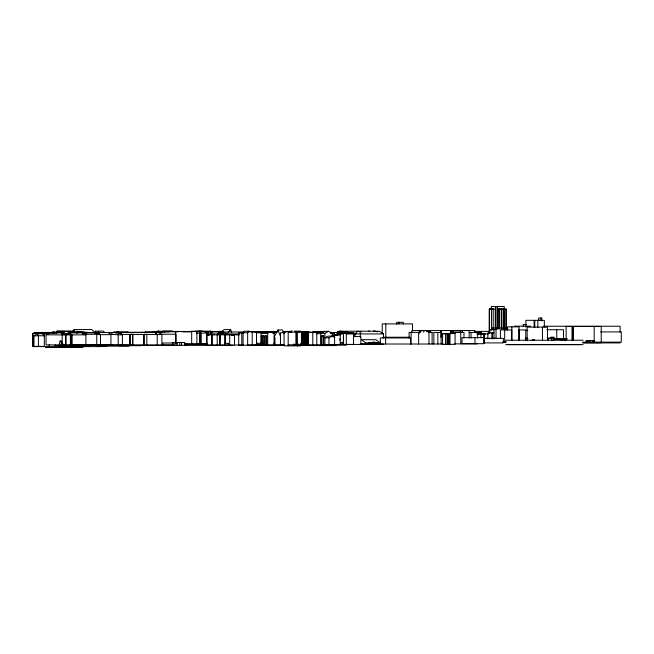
<?xml version="1.0" encoding="UTF-8"?>
<svg xmlns="http://www.w3.org/2000/svg" width="654" height="654" viewBox="0 0 654 654"><rect width="100%" height="100%" fill="white"/><g stroke="black" fill="none" stroke-linecap="round" stroke-linejoin="round"><path stroke-width="0.98" d="M504.299 329.052L504.397 309.129L503.719 309.17L503.719 329.068M219.687 333.916L217.692 333.916L221.698 332.003L243.664 331.962M221.69 333.916L223.161 333.213L223.186 332.052L221.698 332.028M440.935 337.284L441.278 330.711L440.665 332.485L437.125 332.477M297.668 343.841L297.766 345.835L297.856 343.955M503.825 311.124L504.242 309.129L497.563 309.08L498.34 309.17L498.675 312.154M339.786 340.203L340.211 338.412M383.497 337.995L383.497 333.916L379.5 331.284L361.09 331.186L360.28 333.916L360.28 336.982M221.027 333.916L221.248 333.229L223.161 333.213M454.121 332.502L460.751 332.502L451.047 332.502L451.219 332.044L460.195 332.044L460.751 332.502L460.751 343.857M94.666 332.935L95.427 331.169L97.896 331.169L98.828 332.886M56.146 332.624L56.914 330.883L64.084 330.883M76.837 333.565L78.063 331.349L79.641 331.831M284.49 345.124L274.402 345.149L274.402 336.385L277.983 329.951L282.585 329.951L284.098 333.663M419.819 332.306L420.784 330.679L422.966 330.564M211.847 332.96L212.746 331.521L219.139 331.521L217.986 333.548L219.155 331.308L221.093 331.308M202.135 330.924L197.369 331.145M71.613 331.652C69.095 330.94 60.838 332.322 60.07 332.085L61.599 332.592M350.773 333.393L351.239 332.714L352.874 332.559L353.544 333.957L353.544 344.445M60.07 332.085L56.399 332.085L55.966 332.714L56.399 333.238M352.874 332.559L343.979 332.714L343.513 333.393L343.513 344.421M211.111 332.935L212.346 331.341L210.629 331.349M252.681 331.995L248.921 331.202L247.653 332.706L238.726 332.788L238.726 345.198L275.906 345.271M115.668 333.221L116.919 331.758L128.029 331.75M272.301 332.028L262.213 332.134L261.109 333.417L267.674 333.483L268.868 332.134L272.301 332.028L274.157 333.54M228.009 332.608L230.633 329.624L231.704 332.739M272.644 333.205L273.56 332.175L277.124 332.175M354.999 335.96L354.999 333.916L357.452 331.3L361.09 331.186M116.804 332.96L117.957 331.758L116.862 332.984M344.364 333.131L346.244 333.148L344.323 332.306L342.598 333.246L343.399 333.254L342.23 333.123L353.92 333.148L353.92 335.984M550.603 337.824L551.199 337.211L553.75 337.211L554.592 338.298L552.05 338.298L551.199 337.211M553.153 337.824L553.75 337.211M71.588 332.158L74.254 329.534L91.724 329.534L95.795 333.499M118.897 333.916L120.311 332.551L122.388 334.439L157.222 334.513L157.222 345.042M96.923 333.859L98.296 332.543L154.924 332.551L157.222 334.513M33.983 335.862L33.951 346.375L44.309 346.375L44.309 335.69L42.126 333.712L37.392 333.712L33.983 335.862L44.309 335.69M451.219 332.044L450.647 332.502L450.475 330.728L451.047 332.485M321.327 344.633L321.327 336.082L323.689 335.559L323.689 344.633M321.327 336.082L323.689 335.559M335.731 335.208L337.971 334.881L337.497 335.208M336.63 332.796L339.107 331.235L342.295 331.341M111.581 333.426L114.556 332.019M337.415 332.551L337.603 334.456L337.619 332.101L337.415 333.213L337.619 332.445L334.096 332.445L332.845 333.131L334.619 333.131M346.309 345.026L306.309 345.026L306.309 334.259L307.658 334.08M331.995 336.14L327.948 336.14L324.899 337.807L328.97 337.799L331.995 336.14L334.603 336.859L333.123 336.867M320.754 345.557L320.754 333.327L324.899 333.327L328.594 331.316L332.15 333.115L332.15 336.957M320.754 333.327L324.466 331.316L328.594 331.316M221.248 333.229L219.981 333.916L239.446 333.916M220.463 332.935L219.123 332.976L224.175 329.624L230.633 329.624M68.964 334.063L71.376 332.837M66.005 345.377L65.923 334.513L69.774 332.575L96.195 332.559L100.495 334.848L96.743 334.284L83.434 334.325M85.895 334.873L81.889 332.837L70.109 332.804L66.005 334.873L85.895 334.873L85.895 345.377L65.58 345.394M340.211 334.979L334.603 334.962L333.123 335.715L334.971 335.706M59.171 344.911L46.05 344.911L46.05 334.799L49.99 332.911L61.623 332.911L65.653 334.962L65.653 344.911L62.204 344.911M108.989 333.295L110.526 332.567M314.607 332.682L316.225 331.93L317.844 332.51M312.383 332.624L313.904 331.93L315.555 332.51M85.494 333.368L87.914 332.281L83.843 332.281M162.429 331.88L159.821 331.431L159.821 331.872L163.361 330.891L172.133 330.891L168.519 331.897L159.821 331.872L158.628 331.186L156.388 331.529L157.213 331.652M82.453 333.973L85.69 332.559M100.242 344.65L100.242 346.628L32.7 346.604L32.7 333.401L44.881 333.041L46.091 333.646M156.388 331.529L158.628 331.186M210.727 333.18L210.727 331.186L208.258 332.216L205.454 332.118M32.7 333.401L44.881 333.041M54.928 332.747L55.631 332.494L37.605 332.911L34.163 332.469L62.768 332.387M60.65 332.371L62.645 332.379M368.791 330.998L369.314 330.818M373.459 331.079L374.235 330.818L377.096 331.856M296.9 344.805L296.9 332.306L297.856 332.314M295.894 344.805L295.894 332.281L296.36 332.142L288.193 332.158L292.174 330.957M302.516 331.48L307.96 332.06L307.96 333.205L308.443 333.156M372.191 344.225L372.191 342.671L376.818 342.459L376.818 344.225L369.093 344.241L369.093 342.614L374.464 342.116L374.464 344.241M374.464 342.116L372.715 342.614L372.715 344.241M40.474 333.131L57.282 332.714M344.797 333.221L347.258 332.543M343.873 332.763L342.271 333.205L342.091 332.118L337.554 332.109L337.554 334.456M261.232 345.01L261.232 335.927L262.172 335.674L263.358 335.666L263.358 345.01L263.121 343.146M261.232 335.927L263.358 335.666M44.235 336.647L44.039 333.663L47.783 332.731L48.78 333.9M52.557 333.139L54.208 332.731M342.091 332.118L345.099 331.464L347.953 332.158L345.941 332.15M336.213 334.881L336.213 334.341L339.369 333.622L343.227 333.622L340.399 334.268M337.415 332.093L340.219 331.464L342.017 331.913M214.201 334.407L206.868 334.922L206.868 345.026L243.402 345.026M225.229 334.807L227.273 334.366M224.886 345.026L224.886 334.881L227.208 334.39M214.349 334.374L212.158 334.823L212.158 345.026M268.859 332.461L276.756 331.701L272.53 332.584M300.611 343.89L300.611 345.835L284.049 345.835L284.049 331.962L287.212 331.3L291.341 331.897M291.3 331.3L284.049 331.962M299.148 332.109L298.306 332.248M81.562 331.856L79.314 331.766L82.061 332.052L78.921 331.823L84.162 331.782M217.21 345.026L217.21 334.856L217.627 334.815L212.158 334.922M219.531 345.026L219.907 334.791L219.875 345.026L219.875 334.832L225.229 334.815L225.229 345.026M488.579 333.859L483.584 334.006L483.584 337.791M301.756 344.805L301.756 332.158L300.063 332.199A2.526 0.507 6.1 0 1 299.164 332.093M505.338 309.178L505.992 309.08L505.992 329.036M564.075 339.916L566.552 339.639M449.151 344.347L449.151 333.712L453.598 333.262L445.546 333.728L445.546 344.347M449.151 333.712L455.086 333.262L455.086 344.347L442.554 344.347L442.554 333.687L455.086 333.262M445.546 333.728L445.995 333.679L442.554 333.687M478.679 333.916L478.679 332.314L481.385 332.175L481.385 334.055M369.093 342.614L376.818 342.459M332.461 333.793L334.276 333.646L335.249 334.815M264.527 345.01L264.527 336.074L265.442 336.001M266.611 345.01L266.611 336.001L265.696 336.074L265.696 345.01M489.821 329.706L496.043 329.551L489.821 329.706L489.821 332.894M306.309 334.259L308.05 334.21L308.173 336.189M59.171 332.543L59.776 332.51M344.282 333.213L346.056 333.148M161.881 345.042L161.881 334.48L157.222 334.619L154.957 332.461M301.445 344.805L301.445 332.003L302.197 331.987L303.603 332.167L303.603 344.805M303.194 344.805L303.194 331.97L303.963 331.954L305.377 332.134L305.377 344.805M307.454 334.055L307.454 332.093L304.968 331.938L305.377 332.134M204.677 331.823L204.285 331.226L190.968 331.226M331.284 333.131L332.502 333.18M68.776 333.663L61.713 333.753L64.73 331.349L78.063 331.349M307.96 332.06L308.279 333.205M206.868 334.922L210.089 334.889M254.545 331.75L255.412 331.75M253.515 331.905L257.455 331.88M44.039 333.663L45.347 333.654M330.981 333.123L332.15 333.115M336.213 334.341L340.211 334.308L340.211 344.674M61.124 340.938L59.996 340.947L59.113 345.157L63.005 345.157L63.005 344.118L61.124 340.938L61.272 345.157M291.161 331.464L290.033 331.472L290.033 331.962M342.434 333.254L339.966 333.27L338.666 332.526L342.091 332.526L343.325 333.213M159.331 331.652L161.056 331.643L158.317 331.447L162.429 331.782M295.894 332.281L296.99 332.281L296.99 344.805M160.14 334.259L176.04 334.202L176.04 343.342M98.296 332.543L100.495 334.676L110.927 334.644L110.927 345.042M44.39 333.548L46.254 333.548M224.886 334.881L239.356 334.832M231.459 334.946L233.453 334.946M490.819 308.778L493.68 308.778M493.23 329.076L493.23 309.187L489.454 309.056L489.454 333.025L489.519 309.064L490.238 309.187M497.563 309.08L506.229 309.129L506.229 329.052M526.388 324.466L523.241 324.466L523.241 326.51M514.15 326.191L530.77 326.191M543.507 326.248L620.123 326.232L620.123 332.118M503.089 328.627L507.847 328.627M546.842 329.722L563.511 329.722L563.511 339.197M518.565 329.943L525.775 329.943L525.775 340.399M525.244 330.295L527.852 330.295M70.297 331.104L64.084 331.226M70.272 331.259L72.545 331.259M204.686 331.186L210.727 331.186M248.921 331.202L244.351 331.202L243.075 332.714L243.075 345.198M158.865 331.635C155.562 331.12 164.031 331.063 164.718 332.019M474.346 331.398L489.405 331.398M152.431 331.529L157.205 331.439M158.186 331.431L160.859 331.529M171.373 331.423L196.895 331.513L196.895 344.208M252.207 345.034L252.207 331.48L263.48 331.913M171.847 331.562L185.654 331.562M61.705 331.774L63.928 331.774M145.196 331.733L178.076 331.733M258.412 331.774L247.653 331.774L247.653 345.198M54.985 331.831L52.622 331.831L53.031 332.42M182.94 331.864L190.878 331.864M261.289 331.864L252.207 331.48M302.843 331.88L307.617 331.88M312.457 331.823L321.94 331.823L322.765 332.485M600.536 331.905L621.3 331.905L621.3 342.156L582.992 342.156M113.919 332.044L117.646 332.044M321.58 332.036L323.828 332.019M262.213 332.134L268.868 332.134M283.313 332.183L285.169 332.183M307.241 332.134L311.296 332.134M480.093 332.175L481.385 332.175M55.835 332.289L61.599 332.232M127.783 332.273L145.728 332.306M323.436 332.257L312.792 332.248L312.792 345.549L336.573 345.557M478.679 332.314L479.971 332.314L479.971 333.916M134.119 332.453L158.015 332.461L161.881 334.48M221.117 332.477L222.45 332.477M268.263 332.396L271.778 332.396M419.337 332.396L409.102 332.371L409.102 338.216M469.155 332.477L477.559 332.477L477.559 338.167M432.098 332.518L425.402 330.425L428.983 332.518L432.098 332.518L432.098 344.012M284.277 332.739L280.468 332.739L280.468 345.189L284.277 345.189M343.979 332.714L351.239 332.714M84.971 332.804L98.484 332.804M244.032 332.788L241.767 332.763L241.8 345.198M256.491 332.772L261.772 332.772M493.991 332.894L487.851 332.878L487.851 338.87M35.741 333.041L39.068 333.278L38.046 332.812L38.938 332.812L38.938 333.556M62.032 333.107L63.503 333.107M196.429 333.058L221.101 333.058M243.615 333.074L238.726 332.788M332.379 333.646L334.276 333.646M343.513 333.81L343.26 344.421M353.185 333.834L356.217 333.834M345.623 332.559L346.293 333.957L353.544 333.957M354.999 333.916L383.497 333.916M476.758 333.916L484.532 333.916M65.923 334.513L67.885 334.513M46.05 334.799L65.245 334.962M217.21 334.856L219.907 334.791M231.459 334.864L234.5 334.864L234.5 345.026M264.527 336.074L266.611 336.001M382.86 337.243L409.641 337.243M547.864 340.718L547.864 338.183L559.587 338.78L555.655 338.78M525.244 338.257L527.852 338.257M497.056 338.38L483.919 338.38L503.343 338.355L503.343 342.9L483.919 342.9M554.813 338.6L566.462 338.6M563.421 338.658L567.124 338.658M558.9 339.222L553.758 339.222L562.89 339.745L558.9 339.222L558.9 338.723M559.464 339.532L566.339 339.532M505.648 340.235L583.131 340.235M594.175 340.505L586.18 340.505L586.18 342.156M503.089 341.829L506.221 341.87M502.967 342.295L505.967 342.206M172.247 342.541L184.829 342.541L184.829 345.394M582.73 342.541L601.018 342.541M353.544 336.573L360.844 336.581L360.844 344.445L340.399 344.405L340.399 342.606L342.41 342.606L342.41 344.405M582.624 342.663L601.459 342.688M380.187 344.012L380.187 342.876L375.821 339.688L361.392 339.688L365.749 342.876L370.565 342.876M374.415 342.876L380.187 342.876M583.123 342.909L620.123 342.909M177.103 342.998L162.821 342.998L162.821 345.296L177.103 345.296M197.295 343.8L206.623 343.8M454.391 343.857L477.559 343.857M184.314 344.012L207.375 343.971M360.428 344.012L443.167 344.012M184.477 344.184L207.253 344.118M360.28 344.127L383.497 344.127M184.755 344.323L187.33 344.323M360.428 344.282L362.447 344.282M185.891 344.56L207.441 344.56M336.05 344.503L353.92 344.503M508.199 344.593L580.572 344.593M62.637 344.723L66.757 344.723M302.083 344.707L306.252 344.748M320.754 344.633L347.503 344.674M505.648 344.642L583.131 344.642M288.193 344.805L306.726 344.805M93.636 345.026L112.251 345.026M247.22 345.026L284.04 345.026M175.149 345.042L66.193 344.936M254.684 345.075L265.483 345.075M300.186 345.124L309.031 345.124M132.361 345.287L69.716 344.936M300.382 345.255L326.796 345.255M91.969 345.377L113.943 345.377M117.172 345.328L232.922 345.328M54.217 345.516L96.432 345.459M268.369 345.484L256.491 345.484L256.491 331.48M58.827 345.672L64.01 345.672M74.523 345.639L86.238 345.639M119.003 345.704L140.487 345.688M68.498 345.901L89.827 345.925M59.171 346.048L64.231 346.048M99.4 346.023L106.872 346.023M59.105 346.219L73.035 346.219M99.375 346.13L129.018 346.13M45.437 347.495L82.984 347.495M263.619 331.954L271.484 331.962M141.697 332.322L143.03 332.322M62.187 332.584L63.986 332.584M330.213 333.18L334.186 333.115M477.207 333.998L479.227 333.998M481.254 333.998L485.301 333.998M315.481 345.549L316.781 345.557L316.781 332.248M321.416 345.549L322.724 345.557M325.569 345.549L327.163 345.557M330.229 345.549L332.845 345.557M203.271 331.39L205.152 331.398M273.56 332.175L276.814 332.682M282.741 331.962L284.588 331.97M349.882 333.123L353.92 333.148M108.736 332.543L110.665 334.39L122.388 334.913L118.088 332.567L118.268 345.042M343.26 333.213L342.271 333.205L342.271 332.118M294.308 331.104L300.922 331.161M540.801 320.346L538.667 320.321L538.667 317.975L541.757 317.975L541.757 320.951M70.109 332.804L70.33 334.178L71.956 334.873L71.956 345.377M73.052 331.897L67.566 331.782L70.084 331.897M241.8 332.731L243.615 332.845M563.069 338.813L567.075 339.074M153.265 331.439L156.388 331.66M323.468 332.469L321.49 332.33L320.754 333.654L316.781 333.736L317.566 332.33L319.708 332.477M547.864 338.183L551.755 338.478M195.505 331.226L196.601 331.226M313.299 332.633L308.753 332.199L307.944 334.227L307.944 345.026M56.399 332.085L57.936 332.232M318.465 332.257L323.002 332.387M449.429 330.589L448.66 330.572M446.339 330.589L445.57 330.572M451.056 330.515L450.606 330.491L450.647 332.502L463.997 332.518L463.997 338.192M595.827 342.328L597.723 342.663M308.279 332.052L307.053 331.897L307.454 332.093M344.683 332.543L345.099 332.633M590.349 341.331L586.532 340.505L586.532 342.156M592.262 341.748L594.175 342.156L594.175 326.428M340.399 342.606L342.075 343.088M157.835 331.333L158.628 331.57M290.033 331.472L291.341 331.962M343.505 332.306L345.377 333.139M223.186 332.052L227.044 333.916M359.667 332.019L358.392 331.21L339.107 331.235M104.665 332.338L103.185 331.071L98.378 331.071L99.31 332.657M95.427 331.169L96.375 332.894M37.392 333.712L38.406 335.69L38.406 346.375M84.685 332.387L85.151 333.368M460.195 332.044L460.383 332.502L460.383 330.564M277.983 329.951L280.468 336.385M274.402 336.385L274.966 338.077L274.966 345.149M96.195 332.559L96.743 334.284L96.743 345.042M61.623 332.911L62.204 334.799L62.204 343.914M70.795 334.407L70.861 345.377M273.903 343.097L274.157 345.01L274.157 332.673M74.254 329.534L74.474 331.447M71.016 334.407L71.073 345.377M601.23 342.156L601.23 326.428L566.135 326.428L566.135 340.194M593.979 340.505L593.979 342.156M587.366 340.505L587.366 342.156M587.169 340.505L587.169 342.156M573.501 326.428L573.501 340.194M572.929 326.428L572.929 340.194M572.005 326.428L572.005 340.194M556.75 329.722L556.75 339.197M553.758 338.331L553.758 340.366M551.804 338.183L551.804 340.718M547.75 338.6L547.75 340.325M547.472 340.423L547.472 327.139L527.149 327.139L527.149 340.783M544.332 327.499L544.332 320.346L525.906 320.321L525.906 327.155M542.436 327.139L542.436 340.423M541.03 317.975L541.03 320.346M537.85 320.346L537.85 327.499M534.776 320.346L534.776 327.499M534.097 320.321L534.097 327.155M519.112 340.366L519.112 326.853L507.43 326.853L507.43 329.935M518.949 329.943L518.949 340.399M511.878 326.853L511.878 340.366M511.714 340.399L511.714 329.935L500.4 329.935L500.4 338.494M507.242 329.976L507.242 327.989L491.873 327.989L491.873 329.551M504.684 329.935L504.684 342.295M504.397 309.08L504.397 329.052M504.242 329.052L504.242 306.505L491.277 306.505L491.277 309.056M501.896 309.121L501.896 329.068M501.258 309.121L501.258 329.052M499.476 309.121L499.476 329.052M498.34 309.121L498.34 329.068M497.563 306.505L497.563 329.036M496.043 327.989L496.043 338.077M495.846 306.505L495.846 328.831M495.699 306.505L495.699 328.831M495.266 329.076L495.266 309.178L489.233 309.178L489.233 333.049M493.991 329.706L493.991 338.878M492.388 332.878L492.388 338.878M492.004 332.878L492.004 338.87M491.538 309.056L491.538 330.025M484.549 333.859L484.549 338.682M484.156 338.355L484.156 342.9M480.935 333.916L480.935 337.742M474.968 332.477L474.968 330.54L411.824 330.556L411.824 332.396M474.959 337.627L474.959 343.693M471.027 332.477L471.027 338.167M469.155 330.54L469.155 338.167M462.264 330.556L462.264 332.518M462.239 330.556L462.239 332.518M453.001 330.54L453.001 332.502M449.977 333.777L449.977 344.347M449.004 333.777L449.004 344.347M448.889 333.695L448.889 344.347M447.401 333.695L447.401 344.347M447.058 333.728L447.058 344.347M441.123 344.012L441.123 332.485L433.847 332.477L433.847 344.012M440.665 330.564L440.665 332.477M437.845 332.477L437.845 344.012M430.152 330.564L430.152 331.562M428.983 332.518L428.983 344.012M427.724 330.564L427.724 331.562M423.833 330.564L423.833 332.265M420.784 332.306L420.784 330.679L418.634 333.115L419.337 333.115L419.337 330.556M418.634 332.396L418.634 344.053M412.519 330.801L412.519 323.894L382.214 323.894L382.214 333.638M411.096 332.371L411.096 344.053M410.573 344.029L410.573 337.938L380.334 337.938L380.334 344.029M403.256 323.894L403.256 322.283L396.667 322.283L396.667 324.221M398.997 322.283L398.997 323.894M385.811 323.894L385.811 337.709M385.607 337.938L385.607 344.029M374.538 342.671L374.538 344.225M365.749 342.876L365.749 344.012M346.293 333.957L346.293 344.421M334.603 334.962L334.603 344.674M334.096 332.445L334.096 334.456M328.97 337.807L328.97 344.674M324.899 333.327L324.899 344.674M323.011 336.082L323.011 344.633M308.05 334.21L308.05 345.026M307.535 334.178L307.535 345.026M306.456 332.118L306.456 334.063M306.047 331.913L306.047 344.805M304.372 332.158L304.372 344.805M303.963 331.954L303.963 344.805M302.606 332.191L302.606 344.805M302.197 331.987L302.197 344.805M300.341 343.914L300.341 345.835M297.766 343.939L297.766 345.835M297.325 343.841L297.325 345.835M294.071 343.849L294.071 345.835M288.193 331.962L288.193 345.835M267.674 333.483L267.674 345.01M262.352 335.927L262.352 345.01M261.943 344.96L261.943 343.309L256.662 343.309L256.662 344.96M261.109 332.772L261.109 345.484M257.545 343.309L257.545 344.96M229.668 334.873L229.668 345.026M228.557 345.026L228.557 343.366L224.714 343.366L224.714 345.026M228.344 343.366L228.344 345.026M211.773 334.922L211.773 345.026M208.209 333.058L208.209 335.061M207.988 333.058L207.988 335.061M207.007 333.058L207.007 335.061M206.77 333.058L206.77 344.094M200.999 333.058L200.999 344.094M200.737 333.058L200.737 344.094M199.854 333.058L199.854 344.094M199.723 331.226L199.723 333.213M199.601 333.058L199.601 344.094M191.679 331.513L191.679 344.208M186.701 343.342L186.701 345.328M181.624 342.541L181.624 345.394M179.76 342.541L179.76 345.394M177.103 342.541L177.103 345.394M175.689 331.513L175.689 343.236M172.779 342.998L172.779 345.296M146.831 345.042L146.831 334.325L143.806 334.325L143.806 345.042M144.125 334.325L144.125 345.042M132.885 345.042L132.885 334.317L129.827 334.317L129.827 345.042M132.558 334.317L132.558 345.042M130.138 334.317L130.138 345.042M122.388 334.439L122.388 345.042M100.495 334.676L100.495 345.042M97.83 344.65L97.83 346.628M71.695 345.377L71.695 334.873L70.33 334.178L70.436 345.377M59.808 344.601L59.808 346.604M55.533 344.699L55.533 346.604M49.279 344.576L49.279 346.604M44.039 333.393L44.039 335.649M32.937 334.284L32.937 346.048M233.094 334.382L231.663 334.881L234.5 334.881L233.094 334.382M533.689 339.941L532.127 340.105L534.686 339.941L533.689 339.941M483.919 337.627L461.977 337.627L461.977 343.693L483.919 343.693L483.919 337.627M456.696 330.564L456.279 330.491L456.696 330.548"/></g></svg>
